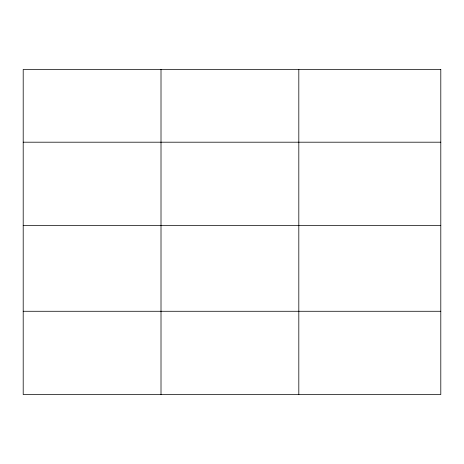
<?xml version="1.0" encoding="UTF-8"?>
<svg xmlns="http://www.w3.org/2000/svg" width="464" height="464" viewBox="0 0 464 464"><rect width="100%" height="100%" fill="white"/><g stroke="black" fill="none" stroke-linecap="round" stroke-linejoin="round"><path stroke-width="0.7" d="M23.2 142.199L440.8 142.199M23.2 225.475L440.8 225.475M23.2 311.274L440.8 311.274M298.816 69.449L298.816 394.551M161.008 69.449L161.008 394.551M440.8 69.449L23.2 69.449L23.2 394.551L440.8 394.551L440.8 69.449"/></g></svg>
